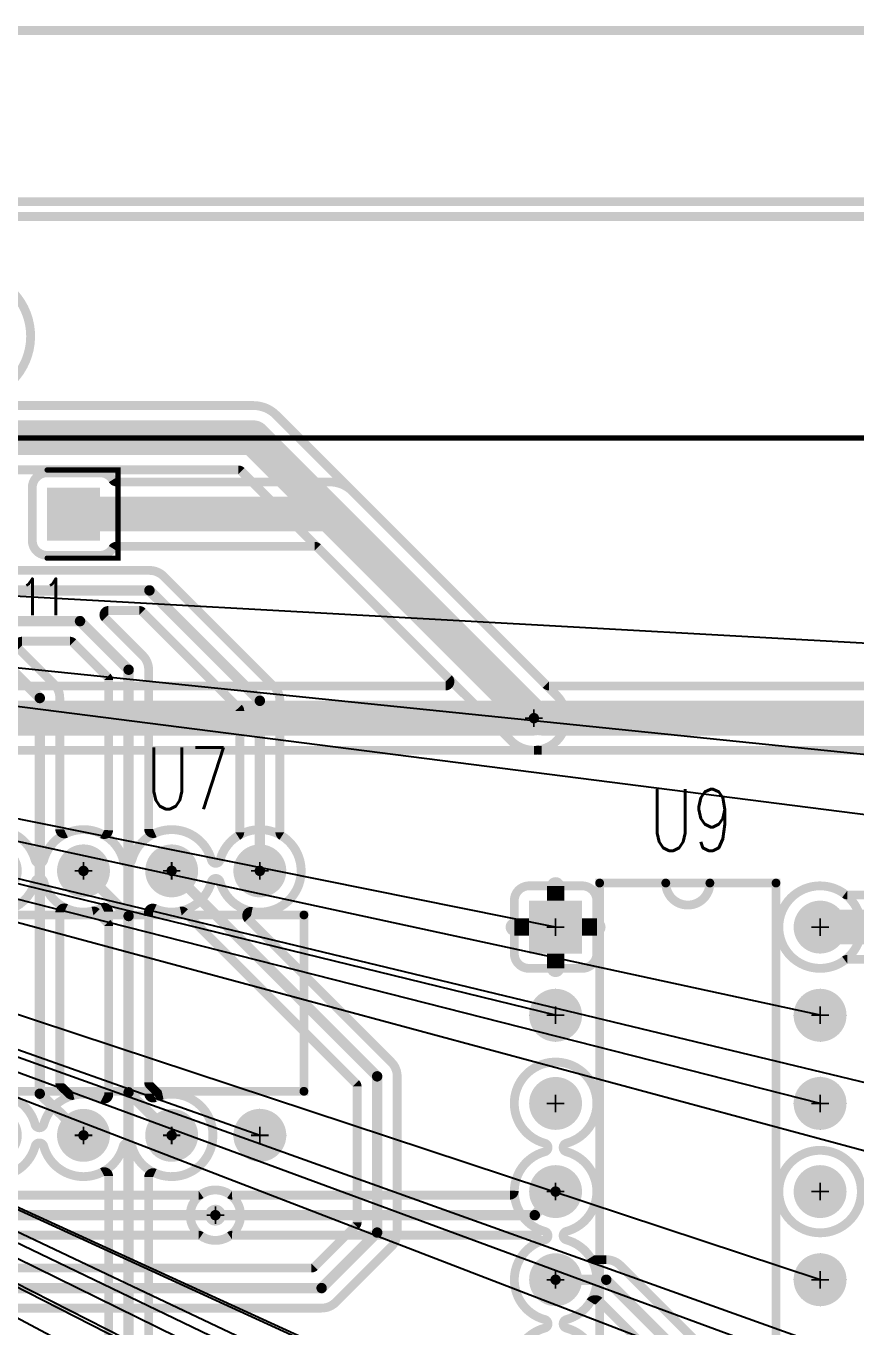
# Model space of a CAD drawing. Extents: x -6 to 155, y -5 to 91.
# Drawn here: x 77.44 to 101.35, y 53.58 to 91.06 of the extents above; entities that cross this region are included whole.
import ezdxf

# ---------------------------------------------------------------- set-up
doc = ezdxf.new("R2010")
doc.units = 0
for name, pattern in [('SIG_19', [2, 1, 1]), ('SIG_32', [2, 1, 1]), ('SIG_33', [2, 1, 1]), ('SIG_34', [2, 1, 1]), ('SIG_35', [2, 1, 1]), ('SIG_55', [2, 1, 1]), ('SIG_56', [2, 1, 1]), ('SIG_57', [2, 1, 1]), ('SIG_58', [2, 1, 1])]:
    doc.linetypes.add(name, pattern=pattern)
for name, color, linetype in [('2D_LINE_02', 4, 'CONTINUOUS'), ('2D_LINE_26', 3, 'CONTINUOUS'), ('2D_LINE_27', 6, 'CONTINUOUS'), ('BOARD_OUTLINE_00', 254, 'CONTINUOUS'), ('DRIL_PLTE_THRU_01', 56, 'CONTINUOUS'), ('DRIL_PLTE_THRU_02', 136, 'CONTINUOUS'), ('DRIL_SYMBOL', 254, 'CONTINUOUS'), ('LINK_00', 6, 'CONTINUOUS'), ('PADS_BOT', 4, 'CONTINUOUS'), ('PADS_INNER', 2, 'CONTINUOUS'), ('PADS_TOP', 2, 'CONTINUOUS'), ('PART_NAME_01', 254, 'CONTINUOUS'), ('PART_TOP_2DLINE_00', 3, 'CONTINUOUS'), ('PART_TOP_2DLINE_01', 3, 'CONTINUOUS'), ('POUR_OUTLINE_01', 56, 'CONTINUOUS'), ('POUR_OUTLINE_02', 136, 'CONTINUOUS'), ('POUR_PADTHERM_01', 56, 'CONTINUOUS'), ('POUR_PADTHERM_02', 136, 'CONTINUOUS'), ('POUR_VOID_01', 56, 'CONTINUOUS'), ('POUR_VOID_02', 136, 'CONTINUOUS'), ('TRACE_01', 2, 'CONTINUOUS'), ('TRACE_02', 4, 'CONTINUOUS'), ('VIAPTS', 2, 'CONTINUOUS')]:
    doc.layers.add(name, color=color, linetype=linetype)
doc.styles.add('W0$2', font='simplex', dxfattribs={"width": 0.75})
doc.styles.add('W0$254', font='simplex', dxfattribs={"width": 0.75})

# ---------------------------------------------------------------- blocks, each defined once
blk = doc.blocks.new('BOARD_16')
at = {"layer": 'BOARD_OUTLINE_00', "const_width": 0.254}
blk.add_lwpolyline([(77.2, -62.6), (87.2, -62.6), (87.2, -54.6), (201.2, -54.6), (201.2, -64.6), (210.2, -64.6), (210.2, -132.26), (201.2, -132.26), (201.2, -140.6), (87.2, -140.6), (87.2, -132.6), (77.2, -132.6)], close=True, dxfattribs=at)
blk = doc.blocks.new('DRAWING_17')
at = {"layer": '2D_LINE_02', "const_width": 0.1}
blk.add_lwpolyline([(0.545, 0), (78.475, 0), (78.475, -36.475), (0.545, -36.475)], close=True, dxfattribs=at)
blk = doc.blocks.new('DRAWING_39')
at = {"layer": '2D_LINE_26', "const_width": 0.1}
blk.add_lwpolyline([(-2, 0), (78.475, 0), (78.475, -36.475), (-2, -36.475)], close=True, dxfattribs=at)
blk = doc.blocks.new('DRAWING_40')
at = {"layer": '2D_LINE_27', "const_width": 0.254}
blk.add_lwpolyline([(6.5, -3.5), (151.5, -3.5), (151.5, -99.5), (6.5, -99.5)], close=True, dxfattribs=at)
blk = doc.blocks.new('POUR_OUTLINE_156')
at = {"layer": 'POUR_OUTLINE_02', "const_width": 0.254}
blk.add_lwpolyline([(87.52, 58.447), (112.73, 58.447, 0.668179), (112.82, 58.664), (106.848, 64.636, 0.198912), (106.758, 64.673), (92.841, 64.673, 0.734757)], format="xyb", dxfattribs=at)
blk = doc.blocks.new('POUR_VOID_155')
at = {"layer": 'POUR_VOID_02', "const_width": 0.254}
blk.add_lwpolyline([(117.089, 52.262), (117.089, 50.738, -0.414214), (116.662, 50.311), (115.138, 50.311, -0.414214), (114.711, 50.738), (114.711, 52.262, -0.414214), (115.138, 52.689), (116.662, 52.689, -0.414214)], format="xyb", close=True, dxfattribs=at)
blk = doc.blocks.new('POUR_VOID_154')
at = {"layer": 'POUR_VOID_02', "const_width": 0.254}
for points in [[(95.948, 42.688), (102.022, 36.614, 0.257031), (102.139, 36.58, -0.110923), (102.661, 36.58, 0.257031), (102.778, 36.614), (102.986, 36.822, 0.198912), (103.023, 36.912), (103.023, 44.327, 0.559619), (102.838, 44.44, -0.475553), (101.153, 45.188, 0.764635), (100.907, 45.188, -0.764634), (98.613, 45.188, 0.764635)], [(98.613, 45.812, -0.764634), (100.907, 45.812, 0.764635), (101.153, 45.812, -0.475553), (102.838, 46.56, 0.559619), (103.023, 46.673), (103.023, 51.528, 0.198912), (102.986, 51.618), (102.678, 51.926, 0.257031), (102.561, 51.96, -0.401311), (101.153, 52.808, 0.764635), (100.907, 52.808, -0.764634), (98.613, 52.808, 0.764635)], [(98.613, 53.432, -0.764634), (100.907, 53.432, 0.764635), (101.153, 53.432, -0.764634), (103.447, 53.432, 0.764635), (103.693, 53.432, -0.764634), (105.987, 53.432, 0.764635), (106.233, 53.432, -7.497387), (106.233, 52.808, 0.764635), (105.987, 52.808, -0.462015), (104.349, 52.037, 0.592964), (104.171, 51.903, -0.036147), (104.177, 51.82), (104.177, 46.702, 0.543152), (104.356, 46.586, -1.540885), (104.356, 44.414, 0.543152), (104.177, 44.298), (104.177, 37.842, 0.799777)], [(114.895, 39.436, -0.187436), (115.588, 39.947, 0.764635), (115.588, 40.193, -0.676141), (115.332, 42.384, 0.777437), (115.271, 42.623), (106.583, 42.623, 0.151577), (106.512, 42.601, -1.899747), (106.512, 43.799, 0.151577), (106.583, 43.777), (114.584, 43.777, 0.40888), (114.711, 43.902, -0.333433), (115.588, 45.027, 0.764635), (115.588, 45.273, -7.497387), (116.212, 45.273, 0.764635), (116.212, 45.027, -0.764634), (116.212, 42.733, 0.764635), (116.212, 42.487, -0.764634), (116.212, 40.193, 0.764635), (116.212, 39.947, -1.461345), (114.895, 38.164, 0.257032)]]:
    blk.add_lwpolyline(points, format="xyb", dxfattribs=at)
blk = doc.blocks.new('POUR_VOID_150')
at = {"layer": 'POUR_VOID_02', "const_width": 0.254}
blk.add_lwpolyline([(122.331, 51.5, 1), (124.709, 51.5, 1)], format="xyb", close=True, dxfattribs=at)
blk = doc.blocks.new('POUR_VOID_149')
at = {"layer": 'POUR_VOID_02', "const_width": 0.254}
blk.add_lwpolyline([(122.331, 43.88, 1), (124.709, 43.88, 1)], format="xyb", close=True, dxfattribs=at)
blk = doc.blocks.new('POUR_VOID_126')
at = {"layer": 'POUR_VOID_02', "const_width": 0.254}
for points in [[(125.243, 56.593), (115.5, 56.593, -0.026741), (115.401, 56.598, 0.05352), (115.374, 56.598, -0.026741), (115.275, 56.593), (87.957, 56.593, 0.198912)], [(42.51, 62.527), (55.216, 62.527, 0.440394), (55.343, 62.665, -0.022142), (55.341, 62.703), (55.341, 64.227, -0.414214), (55.768, 64.654), (57.292, 64.654, -0.414214), (57.719, 64.227), (57.719, 63.948, 0.827623), (57.964, 63.902, -0.269027), (58.9, 64.642, 0.161887), (58.972, 64.678), (60.55, 66.255, -0.198912), (61.205, 66.527), (98.387, 66.527, 0.863477), (98.423, 66.776, -6.788107), (99.477, 66.776, 0.863477), (99.513, 66.527), (107.195, 66.527, -0.198912), (107.85, 66.255), (115.622, 58.484, 0.198912), (115.712, 58.447), (125.68, 58.447, -0.202402)]]:
    blk.add_lwpolyline(points, format="xyb", dxfattribs=at)
blk = doc.blocks.new('POUR_OUTLINE_98')
at = {"layer": 'POUR_OUTLINE_02', "const_width": 0.254}
blk.add_lwpolyline([(146.646, 71.973), (33.754, 71.973, 0.414214), (33.627, 71.846), (33.627, 64.4, -0.414214), (33.2, 63.973), (23.754, 63.973, 0.414214), (23.627, 63.846), (23.627, -5.046, 0.414214), (23.754, -5.173), (33.2, -5.173, -0.414214), (33.627, -5.6), (33.627, -13.046, 0.414214), (33.754, -13.173), (146.646, -13.173, 0.414214)], format="xyb", dxfattribs=at)
for name in ['POUR_VOID_126', 'POUR_VOID_154', 'POUR_VOID_155', 'POUR_VOID_150', 'POUR_VOID_149']:
    blk.add_blockref(name, (0, 0))
blk = doc.blocks.new('POUR_PADTHERM_183')
at = {"layer": 'POUR_PADTHERM_02'}
for points in [[(107.38, 46.262), (107.38, 46.262, 1), (107.38, 46.262), (107.38, 46.262, 1), (107.38, 46.262)], [(106.618, 45.5), (106.618, 45.5, 1), (106.618, 45.5), (106.618, 45.5, 1), (106.618, 45.5)], [(108.142, 45.5), (108.142, 45.5, 1), (108.142, 45.5), (108.142, 45.5, 1), (108.142, 45.5)], [(107.38, 44.738), (107.38, 44.738, 1), (107.38, 44.738), (107.38, 44.738, 1), (107.38, 44.738)]]:
    blk.add_lwpolyline(points, format="xyb", dxfattribs=at)
blk = doc.blocks.new('POUR_PADTHERM_185')
at = {"layer": 'POUR_PADTHERM_02'}
for points in [[(123.52, 49.722), (123.52, 49.722, 1), (123.52, 49.722), (123.52, 49.722, 1), (123.52, 49.722)], [(122.758, 48.96), (122.758, 48.96, 1), (122.758, 48.96), (122.758, 48.96, 1), (122.758, 48.96)], [(124.282, 48.96), (124.282, 48.96, 1), (124.282, 48.96), (124.282, 48.96, 1), (124.282, 48.96)], [(123.52, 48.198), (123.52, 48.198, 1), (123.52, 48.198), (123.52, 48.198, 1), (123.52, 48.198)]]:
    blk.add_lwpolyline(points, format="xyb", dxfattribs=at)
blk = doc.blocks.new('POUR_PADTHERM_186')
at = {"layer": 'POUR_PADTHERM_02'}
for points in [[(123.52, 47.182), (123.52, 47.182, 1), (123.52, 47.182), (123.52, 47.182, 1), (123.52, 47.182)], [(122.758, 46.42), (122.758, 46.42, 1), (122.758, 46.42), (122.758, 46.42, 1), (122.758, 46.42)], [(124.282, 46.42), (124.282, 46.42, 1), (124.282, 46.42), (124.282, 46.42, 1), (124.282, 46.42)], [(123.52, 45.658), (123.52, 45.658, 1), (123.52, 45.658), (123.52, 45.658, 1), (123.52, 45.658)]]:
    blk.add_lwpolyline(points, format="xyb", dxfattribs=at)
blk = doc.blocks.new('POUR_PADTHERM_187')
at = {"layer": 'POUR_PADTHERM_02'}
for points in [[(123.52, 42.102), (123.52, 42.102, 1), (123.52, 42.102), (123.52, 42.102, 1), (123.52, 42.102)], [(122.758, 41.34), (122.758, 41.34, 1), (122.758, 41.34), (122.758, 41.34, 1), (122.758, 41.34)], [(124.282, 41.34), (124.282, 41.34, 1), (124.282, 41.34), (124.282, 41.34, 1), (124.282, 41.34)], [(123.52, 40.578), (123.52, 40.578, 1), (123.52, 40.578), (123.52, 40.578, 1), (123.52, 40.578)]]:
    blk.add_lwpolyline(points, format="xyb", dxfattribs=at)
blk = doc.blocks.new('POUR_PADTHERM_190')
at = {"layer": 'POUR_PADTHERM_02'}
for points in [[(115.9, 49.722), (115.9, 49.722, 1), (115.9, 49.722), (115.9, 49.722, 1), (115.9, 49.722)], [(115.138, 48.96), (115.138, 48.96, 1), (115.138, 48.96), (115.138, 48.96, 1), (115.138, 48.96)], [(116.662, 48.96), (116.662, 48.96, 1), (116.662, 48.96), (116.662, 48.96, 1), (116.662, 48.96)], [(115.9, 48.198), (115.9, 48.198, 1), (115.9, 48.198), (115.9, 48.198, 1), (115.9, 48.198)]]:
    blk.add_lwpolyline(points, format="xyb", dxfattribs=at)
blk = doc.blocks.new('POUR_PADTHERM_191')
at = {"layer": 'POUR_PADTHERM_02', "const_width": 0.25}
for points in [[(115.775, 52.689), (115.775, 52.262, 1), (116.025, 52.262), (116.025, 52.689, 1), (115.775, 52.689)], [(114.711, 51.375), (115.138, 51.375, 1), (115.138, 51.625), (114.711, 51.625, 1), (114.711, 51.375)], [(117.089, 51.625), (116.662, 51.625, 1), (116.662, 51.375), (117.089, 51.375, 1), (117.089, 51.625)], [(116.025, 50.311), (116.025, 50.738, 1), (115.775, 50.738), (115.775, 50.311, 1), (116.025, 50.311)]]:
    blk.add_lwpolyline(points, format="xyb", dxfattribs=at)
blk = doc.blocks.new('POUR_HEADER_0')
for name in ['POUR_OUTLINE_98', 'POUR_OUTLINE_156', 'POUR_PADTHERM_191', 'POUR_PADTHERM_190', 'POUR_PADTHERM_185', 'POUR_PADTHERM_186', 'POUR_PADTHERM_183', 'POUR_PADTHERM_187']:
    blk.add_blockref(name, (-33.2, -64.3))
blk = doc.blocks.new('POUR_VOID_61')
at = {"layer": 'POUR_VOID_01', "const_width": 0.254}
for points in [[(118.986, 38.898), (117.158, 40.726, 0.198912), (117.068, 40.763), (117.012, 40.763, 0.257032), (116.905, 40.704, -0.187436), (116.212, 40.193, 0.764635), (116.212, 39.947, -7.497387), (115.588, 39.947, 0.764635), (115.588, 40.193, -0.764634), (115.588, 42.487, 0.764635), (115.588, 42.733, -0.764634), (115.588, 45.027, 0.764635), (115.588, 45.273, -7.497387), (116.212, 45.273, 0.764635), (116.212, 45.027, -0.764634), (116.212, 42.733, 0.764635), (116.212, 42.487, -0.187436), (116.905, 41.976, 0.257032), (117.012, 41.917), (117.36, 41.917, -0.198912), (117.768, 41.748), (120.008, 39.508, -0.198912)], [(125.882, 50.573), (124.308, 50.573, 0.161887), (124.232, 50.548, -1.996199), (124.232, 52.452, 0.161887), (124.308, 52.427), (125.882, 52.427, 0.289662)]]:
    blk.add_lwpolyline(points, format="xyb", dxfattribs=at)
blk = doc.blocks.new('POUR_VOID_57')
at = {"layer": 'POUR_VOID_01', "const_width": 0.254}
blk.add_lwpolyline([(66.185, 61.777), (104.2, 61.777, -0.198912), (104.608, 61.608), (107.788, 58.428, -0.198912), (107.957, 58.02), (107.957, 54.232, 0.257032), (108.016, 54.125, -0.829768), (107.151, 51.953, 0.740503), (107.037, 51.739), (111.168, 47.608, -0.198912), (111.337, 47.2), (111.337, 42.7, -0.198912), (111.168, 42.292), (109.568, 40.692, -0.198912), (109.16, 40.523), (88.512, 40.523, 0.6635)], format="xyb", dxfattribs=at)
blk = doc.blocks.new('POUR_VOID_48')
at = {"layer": 'POUR_VOID_01', "const_width": 0.254}
blk.add_lwpolyline([(122.331, 43.88, 1), (124.709, 43.88, 1)], format="xyb", close=True, dxfattribs=at)
blk = doc.blocks.new('POUR_VOID_39')
at = {"layer": 'POUR_VOID_01', "const_width": 0.254}
blk.add_lwpolyline([(97.123, 68.525, 1), (100.777, 68.525, 1)], format="xyb", close=True, dxfattribs=at)
blk = doc.blocks.new('POUR_VOID_37')
at = {"layer": 'POUR_VOID_01', "const_width": 0.254}
blk.add_lwpolyline([(115.93, 58.175, -1), (114.62, 56.865), (109.048, 62.436, 0.198912), (108.958, 62.473), (103.247, 62.473, 0.25951), (103.139, 62.413, -0.25951), (102.776, 62.211), (101.252, 62.211, -0.414214), (100.825, 62.638), (100.825, 64.162, -0.414214), (101.252, 64.589), (102.776, 64.589, -0.25951), (103.139, 64.387, 0.25951), (103.247, 64.327), (109.395, 64.327, -0.198912), (110.05, 64.055)], format="xyb", close=True, dxfattribs=at)
blk = doc.blocks.new('POUR_VOID_30')
at = {"layer": 'POUR_VOID_01', "const_width": 0.254}
blk.add_lwpolyline([(117.089, 52.262), (117.089, 50.738, -0.414214), (116.662, 50.311), (115.138, 50.311, -0.414214), (114.711, 50.738), (114.711, 52.262, -0.414214), (115.138, 52.689), (116.662, 52.689, -0.414214)], format="xyb", close=True, dxfattribs=at)
blk = doc.blocks.new('POUR_OUTLINE_22')
at = {"layer": 'POUR_OUTLINE_01', "const_width": 0.254}
blk.add_lwpolyline([(146.646, 71.973), (33.754, 71.973, 0.414214), (33.627, 71.846), (33.627, 64.4, -0.414214), (33.2, 63.973), (23.754, 63.973, 0.414214), (23.627, 63.846), (23.627, -5.046, 0.414214), (23.754, -5.173), (33.2, -5.173, -0.414214), (33.627, -5.6), (33.627, -13.046, 0.414214), (33.754, -13.173), (146.646, -13.173, 0.414214)], format="xyb", dxfattribs=at)
for name in ['POUR_VOID_39', 'POUR_VOID_37', 'POUR_VOID_57', 'POUR_VOID_61', 'POUR_VOID_30', 'POUR_VOID_48']:
    blk.add_blockref(name, (0, 0))
blk = doc.blocks.new('POUR_OUTLINE_64')
at = {"layer": 'POUR_OUTLINE_01', "const_width": 0.254}
for points in [[(81.468, 43.777), (105.617, 43.777, 0.151577), (105.688, 43.799, -1.899747), (105.688, 42.601, 0.151577), (105.617, 42.623), (93.241, 42.623, 0.49125)], [(93.124, 41.677), (108.868, 41.677, 0.198912), (108.958, 41.714), (110.146, 42.902, 0.198912), (110.183, 42.992), (110.183, 46.908, 0.198912), (110.146, 46.998), (105.218, 51.926, 0.257031), (105.101, 51.96, -0.161489), (104.356, 52.034, 0.543152), (104.177, 51.918), (104.177, 47.032, 0.198912), (104.214, 46.942), (104.462, 46.694, 0.257031), (104.579, 46.66, -2.340633), (103.693, 45.188, 0.764635), (103.447, 45.188, -0.764634), (101.153, 45.188, 0.764635), (100.907, 45.188, -0.764634), (98.613, 45.188, 0.764635)]]:
    blk.add_lwpolyline(points, format="xyb", dxfattribs=at)
blk = doc.blocks.new('POUR_OUTLINE_66')
at = {"layer": 'POUR_OUTLINE_01', "const_width": 0.254}
blk.add_lwpolyline([(106.803, 54.232), (106.803, 57.728, 0.198912), (106.766, 57.818), (103.998, 60.586, 0.198912), (103.908, 60.623), (103.015, 60.623, 0.668179), (102.925, 60.406), (104.008, 59.323, -0.198912), (104.177, 58.915), (104.177, 54.322, 0.543152), (104.356, 54.206, -0.460161), (105.987, 53.432, 0.764635), (106.233, 53.432, -0.187436), (106.744, 54.125, 0.257032)], format="xyb", close=True, dxfattribs=at)
blk = doc.blocks.new('POUR_OUTLINE_88')
at = {"layer": 'POUR_OUTLINE_01', "const_width": 0.254}
blk.add_lwpolyline([(102.841, 46.559, 0.592965), (103.026, 46.684, -0.024327), (103.023, 46.74), (103.023, 51.947, 0.559619), (102.838, 52.06, -0.230502), (101.798, 52.042, 0.548572), (101.617, 51.927), (101.617, 47.002, 0.205258), (101.656, 46.91), (101.893, 46.685, 0.257032), (102.011, 46.653, -0.181495)], format="xyb", close=True, dxfattribs=at)
blk = doc.blocks.new('POUR_OUTLINE_89')
at = {"layer": 'POUR_OUTLINE_01', "const_width": 0.254}
blk.add_lwpolyline([(103.023, 54.293), (103.023, 58.623, 0.198912), (102.986, 58.713), (101.998, 59.701, 0.198912), (101.908, 59.738), (100.525, 59.738, 0.668179), (100.435, 59.521), (101.448, 58.508, -0.198912), (101.617, 58.1), (101.617, 54.313, 0.548572), (101.798, 54.198, -0.230502), (102.838, 54.18, 0.559619)], format="xyb", close=True, dxfattribs=at)
blk = doc.blocks.new('POUR_OUTLINE_2')
at = {"layer": 'POUR_OUTLINE_01', "const_width": 0.254}
for points in [[(81.468, 43.777), (105.617, 43.777, 0.151577), (105.688, 43.799, -1.899747), (105.688, 42.601, 0.151577), (105.617, 42.623), (93.241, 42.623, 0.49125)], [(93.124, 41.677), (108.868, 41.677, 0.198912), (108.958, 41.714), (110.146, 42.902, 0.198912), (110.183, 42.992), (110.183, 46.908, 0.198912), (110.146, 46.998), (105.218, 51.926, 0.257031), (105.101, 51.96, -0.161489), (104.356, 52.034, 0.543152), (104.177, 51.918), (104.177, 47.032, 0.198912), (104.214, 46.942), (104.462, 46.694, 0.257031), (104.579, 46.66, -2.340633), (103.693, 45.188, 0.764635), (103.447, 45.188, -0.764634), (101.153, 45.188, 0.764635), (100.907, 45.188, -0.764634), (98.613, 45.188, 0.764635)]]:
    blk.add_lwpolyline(points, format="xyb", dxfattribs=at)
blk = doc.blocks.new('POUR_PADTHERM_19')
at = {"layer": 'POUR_PADTHERM_01'}
for points in [[(107.38, 46.262), (107.38, 46.262, 1), (107.38, 46.262), (107.38, 46.262, 1), (107.38, 46.262)], [(106.618, 45.5), (106.618, 45.5, 1), (106.618, 45.5), (106.618, 45.5, 1), (106.618, 45.5)], [(108.142, 45.5), (108.142, 45.5, 1), (108.142, 45.5), (108.142, 45.5, 1), (108.142, 45.5)], [(107.38, 44.738), (107.38, 44.738, 1), (107.38, 44.738), (107.38, 44.738, 1), (107.38, 44.738)]]:
    blk.add_lwpolyline(points, format="xyb", dxfattribs=at)
blk = doc.blocks.new('POUR_HEADER_1')
for name in ['POUR_OUTLINE_22', 'POUR_OUTLINE_66', 'POUR_OUTLINE_89', 'POUR_OUTLINE_64', 'POUR_OUTLINE_2', 'POUR_OUTLINE_88', 'POUR_PADTHERM_19']:
    blk.add_blockref(name, (-32.3, -65.7))
blk = doc.blocks.new('SMOOTH_0$254')
at = {"const_width": 0.127}
blk.add_lwpolyline([(-0.0635, 0, 1), (0.0635, 0, 1)], format="xyb", close=True, dxfattribs=at)
blk = doc.blocks.new('PART_BODY_TOP_44')
at = {"layer": 'PART_TOP_2DLINE_00', "const_width": 0.254}
blk.add_lwpolyline([(-1.27, 1.27), (16.51, 1.27), (16.51, 6.35), (-1.27, 6.35)], close=True, dxfattribs=at)
at = {"layer": 'PART_TOP_2DLINE_01', "const_width": 0.254}
blk.add_lwpolyline([(-1.27, 4.445), (-1.27, 4.445, -1), (-1.27, 3.175), (-1.27, 3.175)], format="xyb", dxfattribs=at)
at = {"layer": 'PART_TOP_2DLINE_00'}
for p in [(-1.27, 6.35), (16.51, 6.35), (-1.27, 1.27), (16.51, 1.27)]:
    blk.add_blockref('SMOOTH_0$254', p, dxfattribs=at)
at = {"layer": 'PART_TOP_2DLINE_01'}
for p in [(-1.27, 4.445), (-1.27, 4.445), (-1.27, 3.175), (-1.27, 3.175)]:
    blk.add_blockref('SMOOTH_0$254', p, dxfattribs=at)
blk = doc.blocks.new('DRIL_SYMBOL_0$889')
at = {"layer": 'DRIL_SYMBOL', "const_width": 0.0508}
for points in [[(-0.254, 0), (0.254, 0)], [(0, -0.254), (0, 0.254)]]:
    blk.add_lwpolyline(points, dxfattribs=at)
blk = doc.blocks.new('DRIL_HOLE_0$889')
at = {"const_width": 0.4445}
blk.add_lwpolyline([(-0.22225, 0, 1), (0.22225, 0, 1)], format="xyb", close=True, dxfattribs=at)
blk.add_blockref('DRIL_SYMBOL_0$889', (0, 0))
blk = doc.blocks.new('PAD_1')
at = {"const_width": 0.762}
blk.add_lwpolyline([(0, -0.381, 1), (0, 0.381, 1)], format="xyb", close=True, dxfattribs=at)
blk = doc.blocks.new('PAD_2')
at = {"const_width": 1.524}
blk.add_lwpolyline([(-0.762, 0), (0.762, 0)], dxfattribs=at)
blk = doc.blocks.new('STK_TOP_14')
at = {"layer": 'DRIL_PLTE_THRU_01'}
blk.add_blockref('DRIL_HOLE_0$889', (0, 0), dxfattribs=at)
at = {"layer": 'DRIL_PLTE_THRU_02'}
blk.add_blockref('DRIL_HOLE_0$889', (0, 0), dxfattribs=at)
at = {"layer": 'PADS_BOT'}
blk.add_blockref('PAD_2', (0, 0), dxfattribs=at)
at = {"layer": 'PADS_INNER'}
blk.add_blockref('PAD_1', (0, 0), dxfattribs=at)
at = {"layer": 'PADS_TOP'}
blk.add_blockref('PAD_2', (0, 0), dxfattribs=at)
blk = doc.blocks.new('STK_TOP_13')
at = {"layer": 'DRIL_PLTE_THRU_01'}
blk.add_blockref('DRIL_HOLE_0$889', (0, 0), dxfattribs=at)
at = {"layer": 'DRIL_PLTE_THRU_02'}
blk.add_blockref('DRIL_HOLE_0$889', (0, 0), dxfattribs=at)
at = {"layer": 'PADS_BOT'}
blk.add_blockref('PAD_1', (0, 0), dxfattribs=at)
at = {"layer": 'PADS_INNER'}
blk.add_blockref('PAD_1', (0, 0), dxfattribs=at)
at = {"layer": 'PADS_TOP'}
blk.add_blockref('PAD_1', (0, 0), dxfattribs=at)
blk = doc.blocks.new('SYM_TOP_26')
for name, p in [('STK_TOP_13', (0, 7.62)), ('STK_TOP_13', (2.54, 7.62)), ('STK_TOP_13', (5.08, 7.62)), ('STK_TOP_13', (7.62, 7.62)), ('STK_TOP_13', (10.16, 7.62)), ('STK_TOP_13', (12.7, 7.62)), ('STK_TOP_13', (15.24, 7.62)), ('PART_BODY_TOP_44', (0, 0)), ('STK_TOP_14', (0, 0)), ('STK_TOP_13', (2.54, 0)), ('STK_TOP_13', (5.08, 0)), ('STK_TOP_13', (7.62, 0)), ('STK_TOP_13', (10.16, 0)), ('STK_TOP_13', (12.7, 0)), ('STK_TOP_13', (15.24, 0))]:
    blk.add_blockref(name, p)
blk = doc.blocks.new('PART_TOP_25')
blk.add_blockref('SYM_TOP_26', (0, 0))
at = {"layer": 'PART_NAME_01', "style": 'W0$254', "width": 0.75}
blk.add_text('U9', height=1.778, rotation=90, dxfattribs=at).set_placement((-2.2, 2.7))
blk = doc.blocks.new('PART_BODY_TOP_43')
at = {"layer": 'PART_TOP_2DLINE_00', "const_width": 0.254}
blk.add_lwpolyline([(-1.27, 1.27), (19.05, 1.27), (19.05, 6.35), (-1.27, 6.35)], close=True, dxfattribs=at)
at = {"layer": 'PART_TOP_2DLINE_01', "const_width": 0.254}
blk.add_lwpolyline([(-1.27, 4.445), (-1.27, 4.445, -1), (-1.27, 3.175), (-1.27, 3.175)], format="xyb", dxfattribs=at)
at = {"layer": 'PART_TOP_2DLINE_00'}
for p in [(-1.27, 6.35), (19.05, 6.35), (-1.27, 1.27), (19.05, 1.27)]:
    blk.add_blockref('SMOOTH_0$254', p, dxfattribs=at)
at = {"layer": 'PART_TOP_2DLINE_01'}
for p in [(-1.27, 4.445), (-1.27, 4.445), (-1.27, 3.175), (-1.27, 3.175)]:
    blk.add_blockref('SMOOTH_0$254', p, dxfattribs=at)
blk = doc.blocks.new('SYM_TOP_25')
for name, p in [('STK_TOP_13', (0, 7.62)), ('STK_TOP_13', (2.54, 7.62)), ('STK_TOP_13', (5.08, 7.62)), ('STK_TOP_13', (7.62, 7.62)), ('STK_TOP_13', (10.16, 7.62)), ('STK_TOP_13', (12.7, 7.62)), ('STK_TOP_13', (15.24, 7.62)), ('STK_TOP_13', (17.78, 7.62)), ('PART_BODY_TOP_43', (0, 0)), ('STK_TOP_14', (0, 0)), ('STK_TOP_13', (2.54, 0)), ('STK_TOP_13', (5.08, 0)), ('STK_TOP_13', (7.62, 0)), ('STK_TOP_13', (10.16, 0)), ('STK_TOP_13', (12.7, 0)), ('STK_TOP_13', (15.24, 0)), ('STK_TOP_13', (17.78, 0))]:
    blk.add_blockref(name, p)
blk = doc.blocks.new('PART_TOP_27')
blk.add_blockref('SYM_TOP_25', (0, 0))
at = {"layer": 'PART_NAME_01', "style": 'W0$254', "width": 0.75}
blk.add_text('U7', height=1.778, dxfattribs=at).set_placement((14.5, 9.4))
blk = doc.blocks.new('SMOOTH_0$1524')
at = {"const_width": 0.0762}
blk.add_lwpolyline([(-0.0381, 0, 1), (0.0381, 0, 1)], format="xyb", close=True, dxfattribs=at)
blk = doc.blocks.new('PART_BODY_TOP_26')
at = {"layer": 'PART_TOP_2DLINE_00', "const_width": 0.1524}
for points in [[(-0.9525, 1.27), (-2.9972, 1.27), (-2.9972, -1.27), (-0.9525, -1.27)], [(0.9525, 1.27), (2.9972, 1.27), (2.9972, -1.27), (0.9525, -1.27)]]:
    blk.add_lwpolyline(points, dxfattribs=at)
at = {"layer": 'PART_TOP_2DLINE_00'}
for p in [(-2.9972, 1.27), (-0.9525, 1.27), (0.9525, 1.27), (2.9972, 1.27), (-2.9972, -1.27), (-0.9525, -1.27), (0.9525, -1.27), (2.9972, -1.27)]:
    blk.add_blockref('SMOOTH_0$1524', p, dxfattribs=at)
blk = doc.blocks.new('DRIL_HOLE_0')
blk.add_lwpolyline([(0, 0, 1), (0, 0, 1)], format="xyb", close=True)
blk = doc.blocks.new('PAD_5')
blk.add_lwpolyline([(0, 0, 1), (0, 0, 1)], format="xyb", close=True)
blk = doc.blocks.new('STK_TOP_23')
at = {"layer": 'DRIL_PLTE_THRU_01'}
blk.add_blockref('DRIL_HOLE_0', (0, 0), dxfattribs=at)
at = {"layer": 'DRIL_PLTE_THRU_02'}
blk.add_blockref('DRIL_HOLE_0', (0, 0), dxfattribs=at)
at = {"layer": 'PADS_BOT'}
blk.add_blockref('PAD_5', (0, 0), dxfattribs=at)
at = {"layer": 'PADS_INNER'}
blk.add_blockref('PAD_5', (0, 0), dxfattribs=at)
at = {"layer": 'PADS_TOP'}
blk.add_blockref('PAD_2', (0, 0), dxfattribs=at)
blk = doc.blocks.new('SYM_TOP_11')
for name, p in [('PART_BODY_TOP_26', (0, 0)), ('STK_TOP_23', (-1.7145, 0)), ('STK_TOP_23', (1.7145, 0))]:
    blk.add_blockref(name, p)
blk = doc.blocks.new('PART_TOP_45')
blk.add_blockref('SYM_TOP_11', (0, 0))
at = {"layer": 'PART_NAME_01', "style": 'W0$2', "width": 0.75}
blk.add_text('R11', height=1.05, rotation=180, dxfattribs=at).set_placement((0.55, 2.91))
blk = doc.blocks.new('SMOOTH_0$3')
at = {"const_width": 0.15}
blk.add_lwpolyline([(-0.075, 0, 1), (0.075, 0, 1)], format="xyb", close=True, dxfattribs=at)
blk = doc.blocks.new('TRACE_90')
at = {"layer": 'TRACE_01', "linetype": 'SIG_19', "const_width": 0.3}
blk.add_lwpolyline([(92.7, 54.94), (94.16, 54.94), (96.4, 52.7)], dxfattribs=at)
at = {"layer": 'TRACE_01'}
for p in [(92.7, 54.94), (94.16, 54.94), (96.4, 52.7)]:
    blk.add_blockref('SMOOTH_0$3', p, dxfattribs=at)
blk = doc.blocks.new('TRACE_198')
at = {"layer": 'TRACE_01', "linetype": 'SIG_33', "const_width": 0.3}
blk.add_lwpolyline([(60.2, 54.7), (85.96, 54.7), (87.56, 56.3), (87.56, 60.8)], dxfattribs=at)
at = {"layer": 'TRACE_01'}
for p in [(87.56, 60.8), (87.56, 56.3), (85.96, 54.7)]:
    blk.add_blockref('SMOOTH_0$3', p, dxfattribs=at)
blk = doc.blocks.new('TRACE_200')
at = {"layer": 'TRACE_01', "linetype": 'SIG_33', "const_width": 0.3}
blk.add_lwpolyline([(81.64, 66.72), (87.56, 60.8)], dxfattribs=at)
at = {"layer": 'TRACE_01'}
for p in [(81.64, 66.72), (87.56, 60.8)]:
    blk.add_blockref('SMOOTH_0$3', p, dxfattribs=at)
blk = doc.blocks.new('SMOOTH_1')
at = {"const_width": 0.5}
blk.add_lwpolyline([(-0.25, 0, 1), (0.25, 0, 1)], format="xyb", close=True, dxfattribs=at)
blk = doc.blocks.new('SMOOTH_0$5')
at = {"const_width": 0.25}
blk.add_lwpolyline([(-0.125, 0, 1), (0.125, 0, 1)], format="xyb", close=True, dxfattribs=at)
blk = doc.blocks.new('TRACE_346')
at = {"layer": 'TRACE_02', "linetype": 'SIG_58', "const_width": 0.3}
blk.add_lwpolyline([(80.4, 50.22), (80.4, 65.42), (79.1, 66.72)], dxfattribs=at)
at = {"layer": 'TRACE_02'}
for p in [(79.1, 66.72), (80.4, 65.42), (80.4, 50.22)]:
    blk.add_blockref('SMOOTH_0$3', p, dxfattribs=at)
blk = doc.blocks.new('DRIL_SYMBOL_0$3')
at = {"layer": 'DRIL_SYMBOL', "const_width": 0.0508}
for points in [[(-0.254, 0), (0.254, 0)], [(0, -0.254), (0, 0.254)]]:
    blk.add_lwpolyline(points, dxfattribs=at)
blk = doc.blocks.new('DRIL_HOLE_0$3')
at = {"const_width": 0.15}
blk.add_lwpolyline([(-0.075, 0, 1), (0.075, 0, 1)], format="xyb", close=True, dxfattribs=at)
blk.add_blockref('DRIL_SYMBOL_0$3', (0, 0))
blk = doc.blocks.new('PAD_19')
at = {"const_width": 0.3}
blk.add_lwpolyline([(0, -0.15, 1), (0, 0.15, 1)], format="xyb", close=True, dxfattribs=at)
blk = doc.blocks.new('STK_TOP_3')
at = {"layer": 'DRIL_PLTE_THRU_01'}
blk.add_blockref('DRIL_HOLE_0$3', (0, 0), dxfattribs=at)
at = {"layer": 'DRIL_PLTE_THRU_02'}
blk.add_blockref('DRIL_HOLE_0$3', (0, 0), dxfattribs=at)
at = {"layer": 'PADS_BOT'}
blk.add_blockref('PAD_19', (0, 0), dxfattribs=at)
at = {"layer": 'PADS_INNER'}
blk.add_blockref('PAD_19', (0, 0), dxfattribs=at)
at = {"layer": 'PADS_TOP'}
blk.add_blockref('PAD_19', (0, 0), dxfattribs=at)
blk = doc.blocks.new('SYM_TOP_1')
blk.add_blockref('STK_TOP_3', (0, 0))

msp = doc.modelspace()

# ---------------------------------------------------------------- linework, layer by layer
at = {"layer": 'LINK_00', "linetype": 'SIG_56'}
for p in [(113.7, 36.3), (104.1, 60.02), (84.18, 59.1), (100.32, 62.56), (100.32, 60.02), (100.32, 54.94), (100.32, 52.4), (92.7, 49.86), (92.7, 62.56), (92.7, 65.1), (97.04, 43.32), (99.58, 43.32), (102.12, 43.32), (104.66, 43.32), (107.2, 43.32), (108.8, 48.02), (109.7, 67.3), (125.1, 44.2), (112.9, 55.6), (127.02, 32.06), (128.51999, 71.78009), (131.71989, 66.98)]:
    msp.add_line(p, (33.33, 77.065), dxfattribs=at)
at = {"layer": 'TRACE_01', "linetype": 'SIG_55', "const_width": 1}
for points in [[(78.8145, 77), (86.195, 77), (92.075, 71.12)], [(100.32, 65.1), (104.1, 65.1)]]:
    msp.add_lwpolyline(points, dxfattribs=at)
at = {"layer": 'TRACE_01', "linetype": 'SIG_32', "const_width": 0.3}
msp.add_lwpolyline([(41.485, 63.68), (41.485, 73.3), (42.985, 74.8), (81, 74.8), (84.18, 71.62), (84.18, 66.72)], dxfattribs=at)
at = {"layer": 'TRACE_01', "linetype": 'SIG_34', "const_width": 0.3}
msp.add_lwpolyline([(42.285, 63.68), (42.285, 72.8), (43.4, 73.915), (79, 73.915), (80.4, 72.515), (80.4, 60.34), (81.64, 59.1)], dxfattribs=at)
at = {"layer": 'TRACE_01', "linetype": 'SIG_35', "const_width": 0.3}
msp.add_lwpolyline([(43.085, 63.68), (43.085, 72.3), (43.785, 73), (76.54, 73), (77.84, 71.7), (77.84, 60.3), (79.1, 59.1)], dxfattribs=at)
at = {"layer": 'TRACE_01', "linetype": 'SIG_57', "const_width": 0.3}
msp.add_lwpolyline([(57.785, 56.8), (82.9, 56.8)], dxfattribs=at)
at = {"layer": 'TRACE_02', "linetype": 'SIG_55'}
for points, const_width in [([(35.87, 77.065), (38.005, 79.2), (83.995, 79.2)], 1), ([(92.075, 71.12), (83.995, 79.2)], 1), ([(63, 65.6), (63, 69.8), (64.32, 71.12), (92.075, 71.12)], 1), ([(92.3, 71.12), (102.48, 71.12)], 1), ([(92.075, 71.12), (92.3, 71.12)], 0.5)]:
    msp.add_lwpolyline(points, dxfattribs=dict(at, const_width=const_width))
at = {"layer": 'TRACE_02', "linetype": 'SIG_57', "const_width": 0.3}
msp.add_lwpolyline([(82.9, 56.8), (92.1, 56.8), (92.7, 57.48)], dxfattribs=at)

# ---------------------------------------------------------------- block references
for name, p in [('DRAWING_40', (-12.59, 94.435)), ('BOARD_16', (-77.2, 140.6)), ('DRAWING_17', (28.03, 79.215)), ('DRAWING_39', (27.92, 79.17)), ('PART_TOP_27', (66.4, 59.1)), ('TRACE_346', (0, 0)), ('TRACE_200', (0, 0)), ('TRACE_198', (0, 0)), ('TRACE_90', (0, 0))]:
    msp.add_blockref(name, p)
at = {"linetype": 'SIG_56'}
for name, p in [('POUR_HEADER_0', (10, 77.9)), ('POUR_HEADER_1', (9.1, 79.3))]:
    msp.add_blockref(name, p, dxfattribs=at)
for name, p, rotation in [('PART_TOP_45', (77.1, 77), 180), ('PART_TOP_25', (92.7, 65.1), 270)]:
    msp.add_blockref(name, p, dxfattribs=dict(rotation=rotation))
at = {"layer": 'TRACE_01'}
for name, p in [('SMOOTH_1', (78.8145, 77)), ('SMOOTH_1', (86.195, 77)), ('SMOOTH_0$3', (81, 74.8)), ('SMOOTH_0$3', (79, 73.915)), ('SMOOTH_0$3', (80.4, 72.515)), ('SMOOTH_0$3', (77.84, 71.7)), ('SMOOTH_0$3', (84.18, 71.62)), ('SMOOTH_1', (92.075, 71.12)), ('SMOOTH_0$3', (84.18, 66.72)), ('SMOOTH_1', (100.32, 65.1)), ('SMOOTH_0$3', (77.84, 60.3)), ('SMOOTH_0$3', (80.4, 60.34)), ('SMOOTH_0$3', (79.1, 59.1)), ('SMOOTH_0$3', (81.64, 59.1)), ('SMOOTH_0$3', (82.9, 56.8))]:
    msp.add_blockref(name, p, dxfattribs=at)
at = {"layer": 'TRACE_02'}
for name, p in [('SMOOTH_1', (83.995, 79.2)), ('SMOOTH_1', (83.995, 79.2)), ('SMOOTH_1', (92.075, 71.12)), ('SMOOTH_1', (92.075, 71.12)), ('SMOOTH_1', (92.3, 71.12)), ('SMOOTH_0$5', (92.075, 71.12)), ('SMOOTH_0$5', (92.3, 71.12)), ('SMOOTH_0$3', (92.7, 57.48)), ('SMOOTH_0$3', (82.9, 56.8)), ('SMOOTH_0$3', (92.1, 56.8))]:
    msp.add_blockref(name, p, dxfattribs=at)
at = {"layer": 'VIAPTS', "linetype": 'SIG_55'}
msp.add_blockref('SYM_TOP_1', (92.075, 71.12), dxfattribs=at)
at = {"layer": 'VIAPTS', "linetype": 'SIG_57'}
msp.add_blockref('SYM_TOP_1', (82.9, 56.8), dxfattribs=at)

doc.saveas('drawing.dxf')
